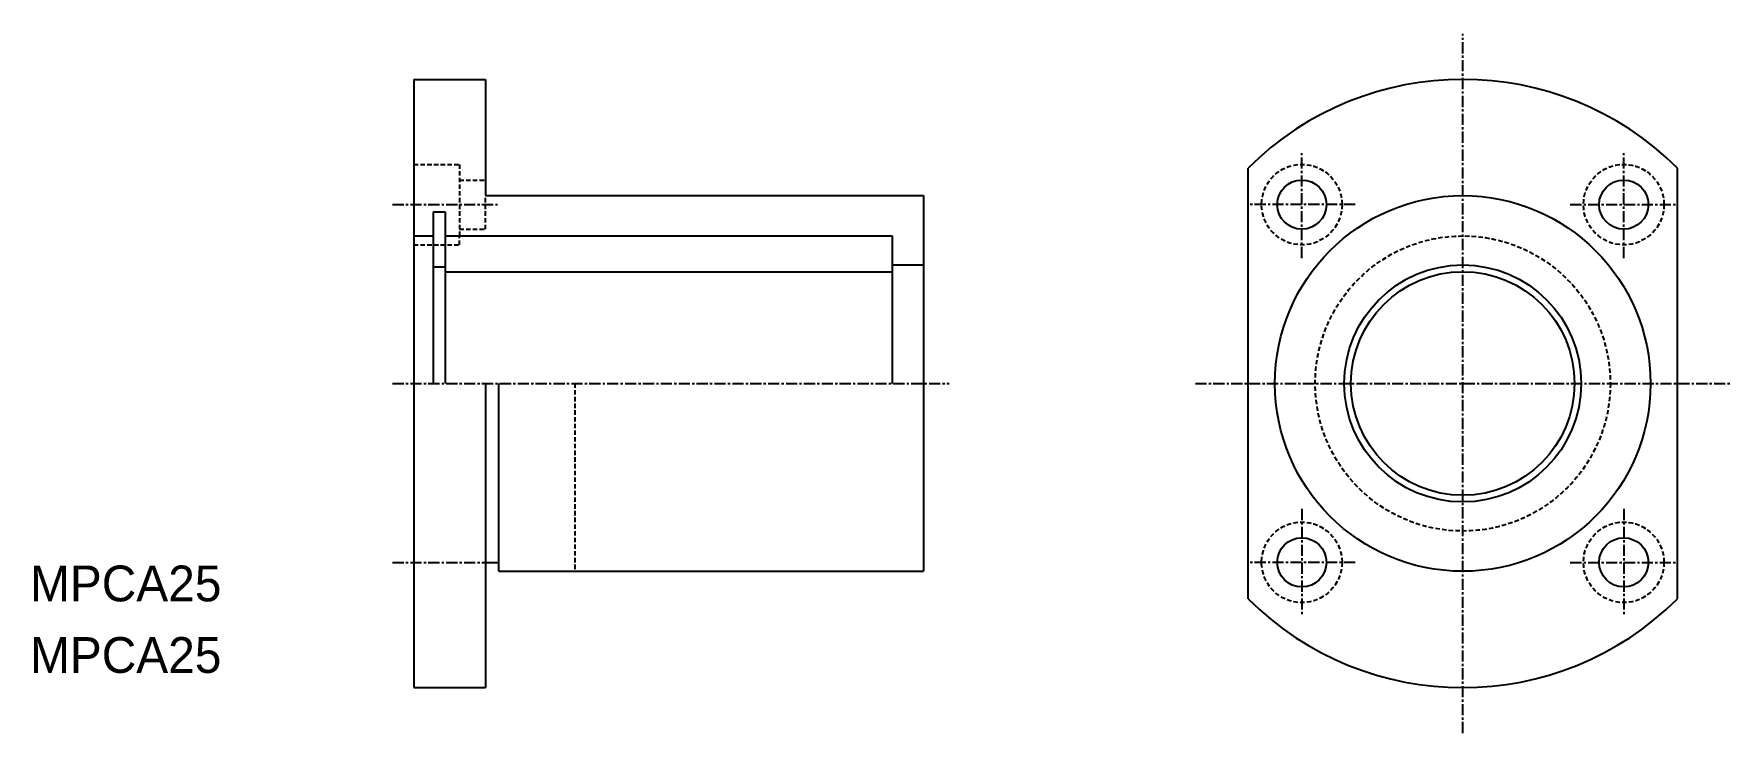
# Model space of a CAD drawing. Extents: x 516 to 706, y 561 to 639.
import ezdxf

# ---------------------------------------------------------------- set-up
doc = ezdxf.new("R2010")
doc.units = 0
doc.linetypes.add('CENTER', pattern=[2, 1.25, -0.25, 0.25, -0.25])
doc.linetypes.add('DASHED', pattern=[0.75, 0.5, -0.25])
doc.layers.get('0').update_dxf_attribs({"linetype": 'CONTINUOUS'})
doc.layers.add('CENTER', color=1, linetype='CENTER')

msp = doc.modelspace()

# ---------------------------------------------------------------- linework, layer by layer
at = {"color": 7, "linetype": 'CONTINUOUS'}
for p, q in [((558.74, 634.38), (558.74, 566.38)), ((558.74, 634.38), (566.74, 634.38)), ((566.74, 634.38), (566.74, 621.38)), ((652.04, 576.29), (652.04, 624.46)), ((700.04, 576.29), (700.04, 624.46)), ((566.74, 621.38), (615.74, 621.38)), ((615.74, 621.38), (615.74, 579.38)), ((560.89, 619.58), (560.89, 600.38)), ((560.89, 619.58), (562.24, 619.58)), ((562.24, 619.58), (562.24, 600.38)), ((558.74, 616.88), (560.89, 616.88)), ((562.24, 616.88), (612.24, 616.88)), ((612.24, 616.88), (612.24, 600.38)), ((558.74, 615.88), (558.74, 615.88)), ((560.89, 613.41), (562.24, 613.41)), ((562.24, 612.88), (612.24, 612.88)), ((612.24, 613.63), (615.74, 613.63)), ((558.74, 600.38), (558.74, 600.38)), ((566.74, 600.38), (566.74, 566.38)), ((568.24, 579.38), (568.24, 600.38)), ((566.74, 580.38), (568.24, 580.38)), ((568.24, 579.38), (615.74, 579.38)), ((558.74, 566.38), (566.74, 566.38))]:
    msp.add_line(p, q, dxfattribs=at)
at = {"color": 3, "linetype": 'DASHED'}
for p, q in [((558.74, 624.88), (563.84, 624.88)), ((563.84, 624.88), (563.84, 616.88)), ((563.84, 623.13), (566.74, 623.13)), ((566.74, 617.63), (566.74, 621.38)), ((563.84, 617.63), (566.74, 617.63)), ((563.84, 615.88), (563.84, 616.88)), ((558.74, 615.88), (563.84, 615.88)), ((576.74, 600.38), (576.74, 579.38))]:
    msp.add_line(p, q, dxfattribs=at)
for centre, radius in [((658.04, 620.38), 4.5), ((694.04, 620.38), 4.5), ((676.04, 600.38), 16.5), ((658.04, 580.38), 4.5), ((694.04, 580.38), 4.5)]:
    msp.add_circle(centre, radius, dxfattribs=at)
at = {"color": 7, "linetype": 'CONTINUOUS'}
for centre, radius in [((658.04, 620.38), 2.75), ((694.04, 620.38), 2.75), ((676.04, 600.38), 21), ((676.04, 600.38), 13.25), ((676.04, 600.38), 12.5), ((658.04, 580.38), 2.75), ((694.04, 580.38), 2.75)]:
    msp.add_circle(centre, radius, dxfattribs=at)
for start, end in [(45.0991, 134.9009), (225.0991, 314.9009)]:
    msp.add_arc((676.04, 600.38), 34, start, end, dxfattribs=at)
at = {"layer": 'CENTER', "color": 1, "linetype": 'CENTER'}
for p, q in [((676.04, 561.29), (676.04, 639.46)), ((658.04, 614.4), (658.04, 626.35)), ((694.04, 614.4), (694.04, 626.35)), ((556.36, 620.38), (568.31, 620.38)), ((664.01, 620.38), (652.06, 620.38)), ((688.06, 620.38), (700.01, 620.38)), ((556.36, 600.38), (618.6, 600.38)), ((646.14, 600.38), (705.93, 600.38)), ((658.04, 586.35), (658.04, 574.4)), ((694.04, 586.35), (694.04, 574.4)), ((556.36, 580.38), (568.31, 580.38)), ((664.01, 580.38), (652.06, 580.38)), ((688.06, 580.38), (700.01, 580.38))]:
    msp.add_line(p, q, dxfattribs=at)

# ---------------------------------------------------------------- texts
at = {"color": 7, "linetype": 'CONTINUOUS'}
for p in [(515.82, 576.02), (515.82, 568.02)]:
    msp.add_text('MPCA25', height=4, dxfattribs=at).set_placement(p)

doc.saveas('drawing.dxf')
